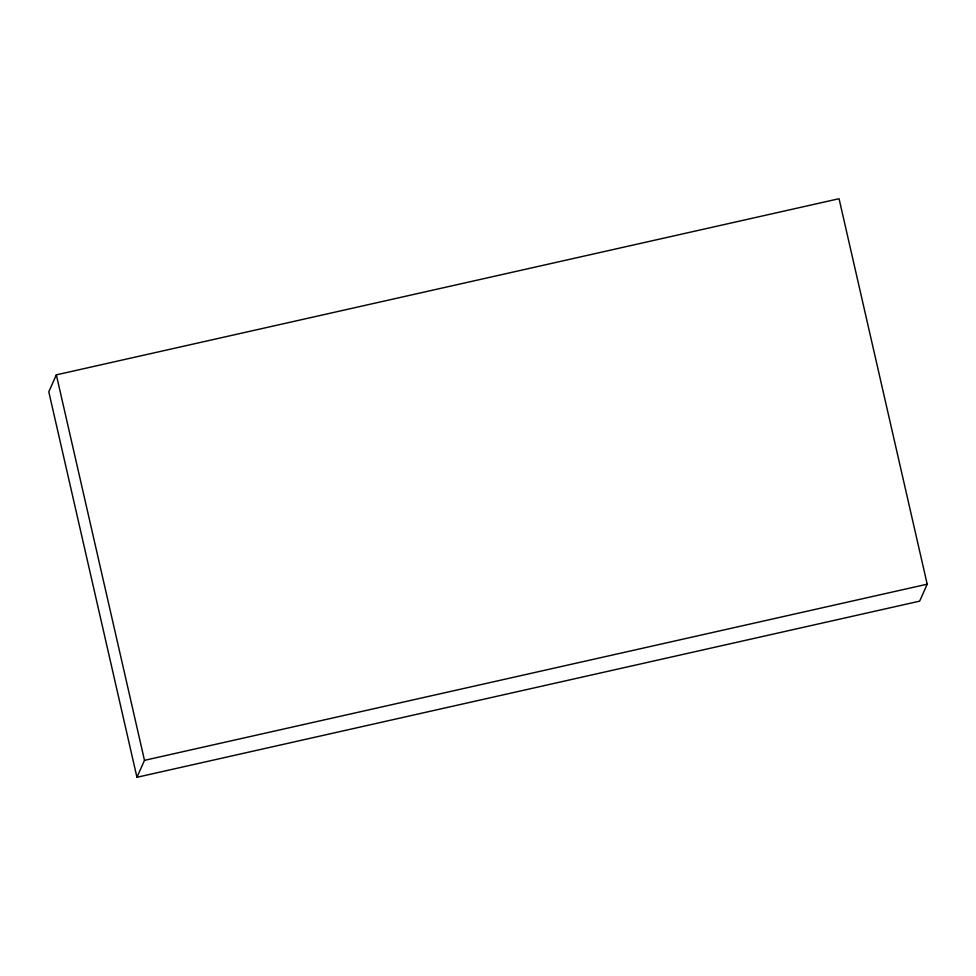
<?xml version="1.0" encoding="UTF-8"?>
<svg xmlns="http://www.w3.org/2000/svg" width="976" height="976" viewBox="0 0 976 976"><rect width="100%" height="100%" fill="white"/><g stroke="black" fill="none" stroke-linecap="round" stroke-linejoin="round"><path stroke-width="1.46" d="M56.34 374.857L48.8 391.815L136.945 777.286L919.66 601.143L927.2 584.185L839.055 198.714L56.34 374.857L144.485 760.341L136.945 777.286M144.485 760.341L927.2 584.185"/></g></svg>
